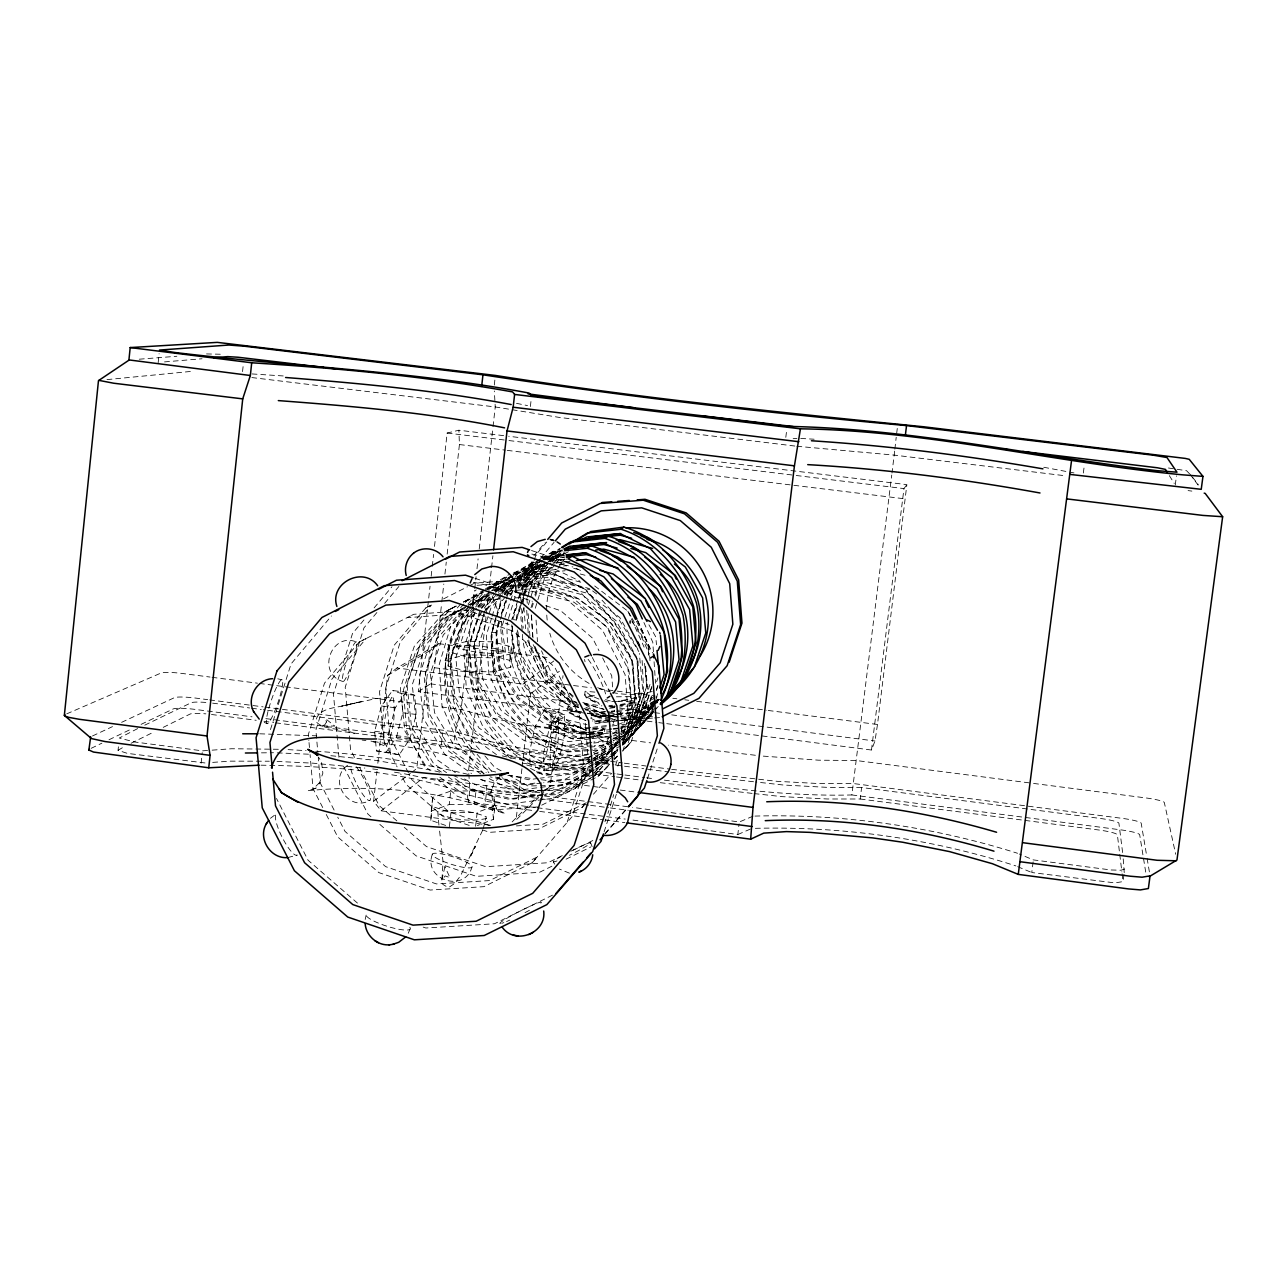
<?xml version="1.0" encoding="UTF-8"?>
<svg xmlns="http://www.w3.org/2000/svg" width="1287" height="1287" viewBox="0 0 1287 1287"><rect width="100%" height="100%" fill="white"/><g stroke="black" fill="none" stroke-linecap="round" stroke-linejoin="round"><path stroke-width="0.75" stroke-dasharray="5 3.75" d="M445.672 825.434L430.823 820.334L432.577 797.473L450.74 791.087L476.013 790.845L494.24 796.798L494.996 805.694L493.436 819.336L477.38 825.562M430.823 820.334L432.577 797.473M666.746 723.664L871.476 750.031L874.983 741.006L877.493 724.484L906.868 484.636L508.671 436.261M204.971 762.95L127.413 753.394L118.05 750.321L118.404 746.798M158.172 362.628L159.105 353.652M201.11 763.223L202.22 752.622M242.551 371.605L243.323 364.382M490.653 825.289L381.129 810.81L373.632 801.238L376.946 771.283M377.831 763.288L387.564 675.418L396.975 667.985L438.787 643.677L547.007 657.464M585.247 713.159L418.291 691.65L430.051 586.212M431.161 576.27L432.046 568.323M432.271 566.328L433.606 554.391M434.491 546.428L447.152 433.043L458.896 430.212L506.676 436.02M438.787 643.677L429.955 650.643L416.779 768.532L411.985 772.152M418.291 691.65L430.502 683.847L434.443 667.712L441.586 603.957M441.795 601.962L443.806 584.025M444.932 574.066L446.267 562.113M447.152 554.134L459.427 444.546L458.896 430.212M448.101 659.201L449.646 645.447L467.648 641.264L492.921 641.859L511.341 646.83L512.355 653.442L510.794 667.213L493.146 671.862L466.924 671.412L448.149 666.103L448.101 659.201L466.119 654.826L491.393 655.34L509.797 660.392L510.794 667.213M448.149 666.103L449.646 645.447M467.31 752.075L441.409 744.481L442.68 733.107L263.24 709.732M476.158 749.661L453.925 743.178L455.196 731.869L461.116 709.475L472.297 610.376M494.305 385.054L495.382 375.434M431.048 811.1L449.227 804.52L450.74 791.087M466.119 654.826L467.648 641.264M472.522 608.397L474.533 590.556M474.758 588.577L476.093 576.673M476.994 568.757L478.104 558.848M479.231 548.97L492.808 428.651M493.018 426.673L495.254 406.949L494.321 390.975M449.388 826.704L450.965 812.773L432.384 806.482M466.924 671.412L468.5 657.367L449.726 652.139M531.756 810.36L468.42 802.01L469.835 789.478L468.613 770.221L486.164 615.283M486.389 613.288L488.416 595.431M488.626 593.452L491.328 569.674M491.554 567.68L492.905 555.791M493.436 819.336L492.712 810.247L474.501 804.214L476.013 790.845M491.393 655.34L492.921 641.859M894.642 451.158L891.988 473.037M894.867 449.179L896.202 437.307M475.611 826.254L477.171 812.403L494.996 805.694M493.146 671.862L494.739 657.882L512.355 653.442M535.231 807.496L485.456 801.334L486.872 788.867L484.829 781.064L479.488 778.892M530.389 406.531L531.209 399.26M492.712 810.247L494.24 796.798M509.797 660.392L511.341 646.83M521.927 768.741L516.055 820.028L538.851 797.345M522.152 766.779L530.534 693.79L522.972 684.137L396.975 667.985M597.699 736.116L604.166 733.236L604.633 729.311L603.474 728.362C584.909 730.163 567.519 723.487 549.42 722.184L548.97 726.109L550.482 729.166L557.271 732.979M540.283 795.929L550.257 786.003L563.014 675.627M578.136 706.981L567.937 706.161L567.487 709.925L568.098 711.148L578.024 711.92M594.9 692.116L585.118 691.264L584.7 694.9L585.279 696.074L594.787 696.878M620.688 716.779L621.122 712.998L619.98 712.113M616.393 696.798L630.099 696.637L636.454 697.844L635.183 702.477L618.806 705.823M633.011 820.092L737.805 834.539L739.092 823.793M785.81 437.339L786.695 430.019M664.382 780.147C726.608 787.869 789.011 796.653 851.865 794.948L891.746 475.032M896.669 433.397L897.859 423.68M754.102 793.596L782.062 796.637L827.3 798.986L860.199 799.002L861.614 787.515L1100.144 818.435A18.71 2.413 7.6 0 1 1118.918 823.294L1122.682 853.104M871.476 750.031L903.973 488.593L906.868 484.636M1123.985 874.404L1123.036 881.579L1114.992 882.914L1031.756 872.522L1033.155 861.711M1083.348 473.021L1084.297 465.653M1124.227 872.602L1122.94 855.099M1175.256 485.054L1176.479 475.868M365.202 919.465L366.135 915.105M432.255 854.536C423.069 879.841 464.623 893.162 471.895 867.261A20.914 3.813 17.8 0 0 444.932 854.6A20.914 3.813 17.8 0 0 439.72 859.829A20.914 3.813 17.8 0 0 471.895 867.261M544.353 710.07L550.868 712.837L551.431 731.981L545.817 756.595L537.129 772.86L550.836 774.661L559.33 758.349L564.864 733.719L564.398 714.591L558.091 711.84L544.353 710.07L535.489 725.916L529.568 751.415L530.164 767.084M550.836 774.661L544.224 772.811L543.597 753.249L549.42 727.718L558.091 711.84M472.249 602.992L473.777 594.803C473.97 602.606 472.763 590.862 476.222 589.896M409.877 738.899L416.216 714.478L414.736 695.286L406.161 692.261L392.535 690.508L381.419 705.984L374.646 731.273L376.447 750.9L399.195 754.842L409.877 738.899L396.46 737.145L385.601 753.072M396.46 737.145L402.879 712.757L401.319 693.564L392.535 690.508M399.195 754.842L390.251 752.702L388.545 733.075L395.238 707.77L406.161 692.261M471.895 748.246C439.575 709.764 434.218 645.398 469.208 606.949M479.472 749.533C444.755 712.451 438.32 646.782 474.356 608.542M593.661 763.851L585.247 768.564L547.908 770.672L513.851 751.801L487.419 721.138L471.669 684.99L469.144 645.801L480.228 609.266M475.048 612.001L463.754 649.115L466.361 688.963L482.384 725.546L509.202 757.367L512.676 759.169M592.31 759.04L583.896 763.802L548.938 765.894L516.747 747.94L491.409 718.484L476.335 683.864L473.922 646.412L484.523 611.518M613.642 744.063L603.41 749.822L567.39 751.978C515.009 732.383 477.622 670.141 496.412 615.476M496.991 613.626L502.059 596.959M496.155 618.87L490.99 635.794L493.323 672.152L507.979 705.726L532.512 735.038L563.915 751.624L592.358 749.195M496.718 616.988L501.303 601.93L504.89 597.441M592.181 745.865L568.371 747.377C519.996 728.876 485.038 672.763 499.356 621.524M501.64 614.06L506.193 599.147M491.521 618.291L486.357 635.199L488.867 673.503L504.343 708.638L530.228 739.14L563.819 756.37L592.342 753.812M492.101 616.409L497.265 599.501L500.852 595.028M508.462 618.5L513.143 603.201M513.738 601.302L515.492 595.559M517.664 600.643L511.92 619.481L516.747 604.938M518.243 598.761L522.281 585.569L542.664 560.488M512.934 619.047L517.036 605.614M519.385 597.94L521.718 590.25L542.551 564.285M513.384 619.658L516.344 620.044L524.501 593.387M525.08 591.473L526.254 587.676L546.943 562.339M531.016 607.721L532.689 602.268M534.925 594.996L541.055 574.999L550.9 562.918M532.158 607.207L533.301 603.506M535.569 596.09L540.685 579.423L552.541 564.671M535.295 608.252L544.9 577.01L554.906 564.768M528.426 604.826L536.936 577.155L548.165 563.223M270.463 729.616L291.023 663.963L331.419 615.974M516.151 578.893L546.637 575.562L581.531 593.452L609.652 625.209L632.898 662.194L634.829 704.359L622.57 743.5L626.833 738.963L638.963 700.225L637.065 658.461L614.06 621.331L586.228 589.913L551.673 572.683L515.765 577.107L491.924 590.878M642.133 660.472L644.143 700.932L631.225 741.811L622.924 750.482L627.187 746.074L640.057 705.083L637.95 660.73L613.722 621.927L584.636 589.269L547.731 570.479L512.87 574.131M645.398 666.763L646.701 686.357L635.231 722.602L622.828 737.097M649.951 684.459L639.189 718.468L622.329 738.159M651.319 696.46L643.484 721.074L620.173 748.197M656.418 690.636L658.172 685.134M655.437 701.479L657.737 694.224M521.235 595.012L531.998 561.422M522.908 595.559L533.606 562.113M534.202 560.263L535.987 554.681L548.6 539.832M528.619 592.824L537.998 563.545M567.213 822.055L583.928 770.495L579.536 716.006L554.633 667.02L513.046 631.113L461.213 613.786L407.159 617.68L413.738 614.301L467.261 610.456L509.057 624.404M608.333 738.288L602.203 757.142L595.768 764.623M613.223 723.214L614.446 719.433M615.669 764.961L617.487 759.362M622.345 744.433L629.021 723.889L625.096 674.629L602.606 630.357L565.025 597.924L518.146 582.319M617.889 766.103L619.095 762.403M622.699 751.302L632.931 719.851L629.037 671.042L606.772 627.187L569.53 595.044L523.085 579.584L517.261 580.003M604.07 831.981L616.328 794.336M501.077 621.331L505.566 652.573C489.35 654.681 472.249 652.396 456.676 647.522L461.406 631L471.139 606.225M647.441 778.699L657.786 747.023M496.46 754.616L469.498 735.054L449.179 700.401L445.125 660.585L458.027 621.766L468.162 610.231M611.405 741.779L604.536 745.398L563.706 750.482L524.324 740.701L492.422 717.406L473.005 684.073L469.144 645.801L480.308 612.242M611.438 729.472L582.03 733.075L544.224 723.6L513.626 701.109L495.012 668.983L491.344 632.142L495.736 618.918M496.364 617.036L502.01 600.048M519.176 597.667L523.407 584.942L544.208 561.196M592.261 755.453L585.424 759.089L544.803 764.446L505.501 755.083L473.552 732.223L454.021 699.243L450.096 661.212L462.483 624.131L476.496 608.252M483.767 614.639L474.453 642.535L478.346 680.743L497.844 713.883L529.697 736.872L568.822 746.331L591.891 743.339M484.395 612.773L486.872 605.34L497.072 593.806M591.859 742.277L564.591 745.817L526.93 736.727L496.332 714.687L477.654 682.947L473.922 646.412L484.572 614.526M498.761 621.589L496.251 629.118L499.951 665.894L518.645 697.86L549.227 720.06L586.808 729.246M501.286 614.044L505.694 600.868M506.322 598.986L508.22 593.323L513.352 587.515M590.765 727.589L582.882 728.587L546.734 719.771L517.39 698.487L499.485 667.905L495.945 632.721L499.758 621.299M500.402 619.385L506.756 600.353M512.162 595.72L500.804 629.697L504.327 664.575L522.072 694.867L551.174 715.958L587.001 724.71M520.109 605.791L516.457 616.682L517.052 622.586M520.72 603.973L523.133 596.718M523.745 594.9L527.992 582.191L546.235 561.534M516.344 620.044L521.251 605.373M521.862 603.539L527.364 587.033L548.439 563.111M523.906 608.14L520.865 617.229L522.232 631.08M527.541 597.232L531.804 584.491L547.474 566.698M621.171 731.306L631.048 701.785L627.3 662.017L607.303 627.042L573.857 602.139L531.821 591.2L524.115 592.052M644.562 663.368L646.701 686.357L634.234 723.648L622.811 736.84M651.56 696.862L647.12 710.183L621.283 740.009L657.721 701.672M656.66 681.643L657.93 677.847M656.515 689.317L657.786 685.537M653.233 707.03L651.319 712.741L624.115 744.047L652.622 711.502M656.418 697.506L657.705 693.693M657.046 702.927L658.284 699.179L641.65 718.58L621.219 729.423M613.915 759.024L614.591 753.152M482.609 830.388L460.424 875.997L454.729 883.413L449.646 886.84L447.216 887.016L442.969 884.507L441.779 882.174L443.05 861.807L439.494 830.067M483.188 828.683L486.341 816.778C471.283 810.858 453.635 808.461 437.773 811.984L439.205 828.201M408.236 933.268L410.022 929.182M470.704 856.08L475.53 846.17L471.155 855.163M551.624 767.889C557.561 752.686 559.427 735.585 558.429 719.353L557.303 718.645C551.286 733.831 549.42 751.029 550.482 767.309L567.68 766.698L588.931 763.593M474.806 613.529L473.101 616.907L473.777 596.943L474.79 599.887L478.941 602.509L477.815 602.477L482.319 599.935L478.201 606.804M118.05 750.321L123.89 746.83M370.946 741.055L386.341 746.315C393.661 731.82 395.543 714.06 393.339 698.037L391.779 697.281L375.627 698.68L341.747 706.08L362.21 701.479L352.397 703.539M391.779 697.281C384.346 711.743 382.48 729.649 384.749 745.688L386.341 746.315M466.795 605.759L450.965 625.562L439.269 664.189L441.972 705.694L458.574 743.87L483.864 774.098M468.001 604.23L475.305 595.077L483.719 589.945M492.873 597.458C441.843 651.849 477.654 747.409 544.111 770.479L579.488 767.583L611.647 750.144L617.857 742.905M497.828 591.248L501.544 586.599L515.25 578.185M506.097 595.945L515.653 583.976M516.859 582.48L522.844 575.016L541.039 563.851M478.748 607.384L491.103 591.94M492.342 590.395L498.519 582.689L507.062 577.477M502.043 593.548L513.98 578.683M515.17 577.203L519.932 571.251L539.736 559.185M517.841 587.918L537.322 563.69M553.732 563.191L560.842 554.327M470.479 605.373L480.566 592.873L485.537 589.8M549.42 561.679L558.156 550.852M475.563 607.046L484.009 596.621L487.355 594.562M481.451 607.754L491.184 595.72L487.516 596.122M496.058 589.703L503.346 580.678L511.759 575.498M485.746 610.006L499.292 593.355M500.514 591.843L506.66 584.282L515.17 579.053M504.536 593.902L511.985 584.732M516.94 578.603L524.388 569.433L540.637 559.411M509.958 594.514L516.248 586.792M517.503 585.247L527.573 572.892L540.717 564.816M552.123 561.405L561.969 549.324M556.161 563.239L564.929 552.541M363.948 619.948L352.493 633.526L333.478 693.934L338.931 757.303M374.147 607.866L391.972 586.727M376.882 612.532L363.948 627.863L345.222 687.29L350.563 749.629L355.904 760.102M384.652 603.33L398.873 586.47M318.114 755.742L315.878 730.002L331.901 679.102L366.216 638.449L359.17 642.068L324.501 683.124L308.333 734.555L308.848 740.54M408.413 772.876L389.816 736.405L385.698 687.998L400.305 641.875L431.483 605.019L425.707 607.979L394.24 645.173L379.52 691.714L383.671 740.572L397.088 766.859M488.336 594.304L442.599 619.224L415.878 650.772L403.346 690.266L406.853 731.756L425.82 768.966M533.783 555.823L545.189 542.406M540.411 558.413L554.086 542.326M617.647 750.836L615.057 753.876L617.599 751.093M622.844 744.755L639.719 724.983L651.721 687.001L651.367 683.188M622.088 741.006L632.319 735.424L653.571 710.521M620.495 733.606L648.262 718.371L653.362 712.403M651.769 705.308L629.053 731.836L613.545 740.266M652.927 704.407L632.914 727.766L620.945 734.555M652.863 705.887L645.125 714.928L615.186 731.257M654.15 704.391L658.027 699.871M652.541 706.676L648.696 711.148L620.607 727.139M653.812 705.179L657.657 700.707M541.698 805.163L575.192 788.513L590.62 770.591M632.319 735.424L653.313 711.244M439.881 777.268L462.773 793.645L507.062 804.278L552.879 798.326L593.387 776.898L610.102 758.091M611.389 756.595L617.905 749.05M623.101 743.017L627.01 738.497L640.363 698.358L636.566 657.078L616.039 620.656L581.563 594.546L538.111 582.882L518.146 584.99M612.194 756.804L617.245 750.948M622.297 745.076L638.722 726.029L651.721 687.001L646.701 686.357M613.127 740.862L640.669 726.367L653.699 711.727M654.986 710.231L658.831 705.791M326.271 814.478L337.757 836.968L378.845 872.602L430.115 890.057L483.896 886.663L532.062 862.837L572.168 816.585L588.722 765.54L585.006 719.61M482.207 829.809L489.639 832.319L538.352 829.166L581.981 807.512L585.794 803.088M593.452 794.208L611.566 773.423M604.938 833.638L627.3 807.786M605.212 833.831L627.236 808.381M595.382 766.746L609.266 750.723M614.301 744.9L618.098 740.54M594.948 767.728L609.314 751.125M614.543 745.093L617.165 742.084M618.468 740.572L622.377 736.035L635.199 697.699L631.515 658.284L611.759 623.632L578.7 598.938L537.146 588.079L501.27 592.068M609.636 751.608L603.217 759.024L594.707 763.545M614.768 745.672L617.342 742.712M622.474 736.791L630.18 727.895L642.76 690.234L639.333 653.474M610.118 751.495L607.577 754.439L595.237 761.003M611.389 750.031L617.728 742.712M650.852 706.273L625.289 735.794L612.869 742.39M657.512 699.871L637.934 722.49L620.736 731.627M655.855 703.362L658.381 700.466M593.387 776.898L609.893 757.898M614.977 752.042L617.519 749.131M595.929 768.645L606.177 763.223L610.054 758.767M611.341 757.287L617.792 749.854M622.956 743.918L634.555 730.566L647.844 690.878L645.495 665.604M640.669 726.367L653.732 711.325M545.511 559.716L548.101 556.74L559.909 550.546M473.23 604.456L483.365 592.905M481.547 608.51L494.272 594.015M495.543 592.551L508.285 578.056L513.545 575.353M504.552 594.819L514.832 583.091M516.103 581.627L528.957 566.988L537.467 562.435M487.097 609.33L501.206 593.339M502.493 591.875L511.47 581.692M502.429 594.851L490.99 607.834L479.182 643.13L482.882 679.359L501.399 710.794L531.724 732.625L569.031 741.634L590.25 738.883M503.7 593.42L511.325 584.765M509.974 595.511L512.58 592.567M517.76 586.679L532.014 570.495L542.728 565.041M518.597 588.432L536.599 568.001L547.216 562.596M552.702 560.778L555.324 557.802M453.989 613.03L425.434 645.302L412.258 684.732L416.521 725.08L437.467 759.99L455.373 772.618M468.259 606.788L443.195 635.151L430.389 673.455L434.507 712.692L454.794 746.669L487.902 770.157L495.656 771.991M485.054 594.321L463.803 618.339L450.852 657.046L454.971 696.782L475.337 731.209L508.606 755.051L549.404 764.8L591.473 759.25M477.767 606.804L487.95 595.27M474.694 613.416L468.066 620.929L455.791 657.673L459.684 695.35L479.037 727.992L510.698 750.627L549.629 759.909L589.816 754.649M480.003 607.416L493.259 592.406M498.359 592.374L509.829 579.407M518.5 581.692L533.944 564.221M547.538 560.07L552.75 554.166M456.048 606.032L450.884 608.638L420.865 642.519L406.982 684.057L411.486 726.624L433.51 763.448L446.557 772.683M463.915 604.037L438.754 632.448L425.257 672.811L429.601 714.188L450.933 750.015L484.137 773.632M465.25 602.541L467.889 599.549L481.821 592.487M532.062 862.837L537.355 856.965L489.671 880.565L436.438 883.928L385.666 866.65L344.996 831.386L337.741 817.181M581.981 807.512L584.137 805.115M648.262 718.371L651.512 714.816L620.205 732.496L585.408 734.668C541.344 717.985 509.475 672.763 512.29 625.209M544.562 790.138L560.521 789.558L594.642 772.425L599.179 767.615L595.784 769.385M627.187 746.074L631.225 741.811L622.94 750.401M575.192 788.513L590.315 772.586L551.769 793.162L545.801 793.966M595.817 766.811L609.571 752.332M612.692 749.034L620.575 740.749M606.177 763.223L609.748 759.507M598.005 776.479L609.089 764.928L598.005 776.479L562.435 794.417L544.417 795.173M614.623 759.137L617.39 756.257M614.687 759.105L617.47 756.209M594.642 772.425L610.247 756.145M611.631 754.713L617.261 749.002M626.833 738.963L622.683 743.259L636.261 702.461L632.319 660.488L611.277 623.584L576.126 597.345L532.046 585.842L518.532 587.355M609.105 764.703L602.203 771.862L595.061 775.546M614.639 758.976L617.406 756.112M512.146 821.878L538.593 795.672M499.839 776.865L494.465 782.142L490.701 792.824L491.393 790.54L492.664 801.769L498.729 811.277L495.897 808.284L505.196 813.851C443.162 790.459 373.568 784.266 307.77 790.717L317.76 787.419L312.644 789.462L320.576 781.595L319.128 783.912L322.86 773.165L321.525 761.888L318.452 757.094M270.415 818.323L276.271 813.899A23.118 5.341 63.5 0 0 282.352 837.644A23.118 5.341 63.5 0 0 297.265 855.051L287.773 857.576M347.587 765.315C327.332 779.552 348.423 812.692 369.916 800.369M1124.693 869.015L1121.057 870.237L1111.099 869.98L1033.381 859.909L1019.304 854.021M381.129 810.81L423.793 777.477L541.377 792.905L550.257 786.003M530.534 693.79L559.362 671.283M373.632 801.238L410.376 773.374M522.972 684.137L553.78 661.019M547.731 570.479L551.753 567.535L579.954 581.161M487.194 588.786L507.078 576.496M513.449 574.452L535.312 560.955M542.245 558.397L555.244 550.386L559.185 549.871M543.87 559.008L560.44 548.793M494.047 590.46L514.092 578.136M490.234 591.923C436.1 623.535 431.242 704.246 470.045 749.854M516.956 577.123L532.384 567.664L537.29 565.46L543.05 564.736M516.875 578.008L537.29 565.46M547.651 559.781L557.142 554.729L565.009 553.732M548.938 559.765L557.142 554.729M549.324 560.135L562.869 551.833M548.616 561.309L563.754 552.01M485.408 588.915L508.992 574.533M513.899 573.31L533.864 561.599M541.393 558.188L555.244 550.386M543.13 558.622L559.958 548.375M387.564 675.418L429.955 650.643M546.637 575.562L551.673 572.683M654.89 700.578L634.588 712.145L603.056 714.349L584.25 704.182M619.224 735.537L602.107 745.237L594.176 745.752M652.606 706.901L635.778 716.409L621.927 717.309M593.983 758.091L612.483 747.634M615.363 743.098L620.479 740.218M622.184 739.253L635.842 731.579M595.334 762.901L617.197 750.643M467.889 599.549L461.599 603.024L432.48 636.164L419.015 676.64L423.31 718.146L444.594 754.214L471.525 773.6M485.907 590.025L512.628 576.222M450.884 608.638L444.24 612.306L414.221 646.444L400.354 688.127L404.81 730.823L426.801 767.889L430.067 770.237M652.976 708.107L632.85 719.176L599.131 722.409L590.411 718.033M654.906 702.042L631.097 715.073L621.138 715.99M656.611 701.109L660.022 699.243M613.577 745.672L599.935 753.12L594.24 753.635M615.283 744.739L620.382 741.939M495.366 590.476L514.703 579.938M546.364 562.676L516.473 578.973L544.417 564.72M548.133 561.727L563.947 553.104M611.824 741.199L598.037 748.696L594.256 749.034M593.227 765.781L581.467 772.184L544.015 775.434L530.083 768.194M594.9 764.864L613.368 754.793M593.355 767.663L572.281 778.941L543.629 782.769M595.109 766.73L610.923 758.268M593.194 774.452L558.59 792.985L544.819 794.851M594.932 773.519L598.391 771.669M612.564 739.269L619.337 735.665M621.042 734.764L644.739 722.12M593.227 758.316L612.628 747.956M614.398 747.007L621.46 743.242M623.214 742.293L628.506 739.478M593.001 764.462L565.781 778.973L544.562 781.804M593.21 768.645C556.145 795.012 503.169 802.67 463.497 778.362M654.665 701.27L640.813 708.638L603.49 713.384L586.325 709.282M656.354 707.866L625.579 724.259L621.701 724.758M612.709 733.928L619.514 730.324M619.015 732.528L603.539 740.749L593.806 742.02M593.371 752.75L611.1 743.323M593.967 754.552L612.741 744.562M614.446 743.645L617.857 741.827M593.468 761.936L570.559 774.147L540.025 778.201M655.099 696.17L639.333 704.52L619.53 707.013M655.292 697.763L635.842 708.059L611.212 711.18M656.788 702.638L624.05 719.98L592.857 723.97M653.346 706.257L620.286 723.793L612.419 724.806M594.224 769.546L566.859 783.992L522.409 789.703L479.456 779.311M591.602 761.212L586.454 763.915L543.902 769.288L525.225 764.719M593.307 760.311L620.704 745.849M654.359 703.12L636.759 712.371L599.034 716.939L587.548 714.028M621.251 728.265L652.509 711.824M594.095 770.269L565.234 785.311L527.863 785.955L509.507 775.594M593.275 776.479L566.473 790.331L544.626 790.652M470.543 585.183L474.581 583.124L509.507 580.582M548.101 556.74L561.727 549.758M528.957 566.988L541.216 560.714M543.114 559.732L562.242 549.935L544.53 558.864M515.299 574.452L541.634 560.955M550.418 556.467L543.387 560.054L550.418 556.467L564.06 555.067M513.883 575.659L487.644 589.124L530.051 567.406L545.559 565.781M515.637 574.774L530.051 567.406L514.366 575.337M463.384 602.107L482.995 592.052M489.575 588.674L507.947 579.263L513.77 578.651M456.322 606.113L444.24 612.306L454.89 606.853M464.961 601.673L482.239 592.808M465.54 601.383L483.301 592.293M551.061 560.118L564.784 553.12M548.986 561.679L568.452 551.753M549.871 561.405L564.14 554.118M516.763 579.005L545.012 564.591M496.332 590.009L515.443 580.26M517.181 579.359L531.097 572.265L556.29 569.514M496.235 590.234L526.061 575.016L565.218 570.736M468.565 605.196L488.24 594.964M494.819 591.795L509.041 584.33M463.336 608.461L447.812 616.393L418.999 648.986L405.695 688.818L410.006 729.584L431.145 764.864L442.133 772.618M470.061 604.81L491.505 593.87M425.707 607.979L430.936 605.324M443.548 598.889L467.471 586.759M359.17 642.068L413.738 614.301M442.599 619.224L463.706 608.526L437.113 638.625L424.195 677.316L428.346 716.939L448.825 751.27L480.662 773.873M470.736 604.954L479.52 600.498L501.27 598.922M515.395 574.195L541.666 560.891M488.803 588.963L507.947 579.263L501.817 582.384L546.766 577.38L589.526 588.609M464.655 601.673L481.853 592.953M131.033 743.291L154.263 731.788M163.208 727.364L190.009 714.092A18.211 2.365 5.9 0 1 205.856 713.851M586.309 802.718L543.082 824.179L516.039 825.932M562.274 855.63L547.892 862.74L485.714 866.698L426.496 846.589L404.279 827.332M573.069 850.289L592.84 840.508M551.898 866.199L539.51 872.329L476.319 876.334L416.119 855.871L378.475 823.23M566.055 859.185L590.846 846.943M552.493 895.157L494.481 923.76L425.852 928.007L422.12 926.737M137.645 728.603L119.305 738.014L134.347 741.939L202.413 750.852L210.183 750.289M144.787 725.144L191.216 702.734A18.163 2.301 5.9 0 1 207.014 702.541M91.184 748.31L101.882 743.178M109.009 739.752L132.191 728.635M141.103 724.356L173.198 708.96A18.115 2.333 5.9 0 1 194.643 709.346L252.011 716.811M92.487 735.971L112.5 726.608M121.605 722.345L174.388 697.667A18.082 2.284 5.9 0 1 195.785 698.101L207.657 699.645M737.805 834.539L751.544 828.571M66.731 713.851L161.213 672.956A17.938 2.156 5.9 0 1 182.464 673.487L210.071 677.059M753.008 816.199L739.317 821.991L632.544 807.351M604.633 729.311L593.693 731.997M636.454 697.844L618.677 701.142M486.679 818.452C470.817 822.071 453.04 819.658 437.982 813.657L437.773 811.984M351.415 703.764C340.621 708.059 317.374 706.306 315.894 721.508C325.482 732.206 345.109 726.415 357.159 735.311M456.418 646.315C472.602 644.288 489.623 646.541 505.18 651.351L505.566 652.573M592.631 736.92L599.935 735.553M611.309 720.093L616.65 718.966M617.873 714.188L591.006 717.309M632.158 703.571L619.787 705.485M356.451 641.94A20.946 2.864 -71.3 0 0 344.16 669.787A20.946 2.864 -71.3 0 0 348.198 673.342A20.946 2.864 -71.3 0 0 356.451 641.94C330.791 631.724 316.554 673.745 342.776 681.45M543.822 794.24L508.027 799.082L465.653 789.221L448.391 777.042M534.925 783.107L523.342 784.652L490.074 776.833M541.73 783.027L528.362 784.829L495.415 777.042M542.857 795.109L513.336 799.098L469.385 788.834L453.088 777.3M538.127 778.458L528.587 779.729L509.202 775.176M593.806 743.082L609.185 741.087M543.034 559.942L564.269 557.191M592.615 728.49L610.07 726.254M612.001 725.997L619.771 724.999M592.181 738.641L607.593 736.647M513.69 572.409L551.753 567.535M592.728 727.332L610.44 725.064M609.62 708.268L617.551 707.255M599.855 712.612L609.314 711.421M590.926 737.145L572.747 738.77L563.883 735.794M591.055 737.354L572.972 738.995L555.501 732.126M556.515 563.062L569.98 561.373M610.215 719.304L592.47 720.993M609.636 720.27L592.39 721.894M608.107 720.688L592.422 722.152M590.202 732.432L573.246 733.88L555.485 727.058L550.337 724.018L549.42 722.184M620.189 704.568L636.019 701.495L629.665 700.257L617.712 700.401M613.4 729.23L619.288 728.506M552.622 556.74L564.494 555.389M491.489 590.395L516.602 587.58M532.384 567.664L545.945 566.151M559.523 564.639L567.277 563.786M524.372 570.286L549.79 567.487M563.481 565.974L567.39 565.54L572.972 567.02M518.709 583.268L551.576 579.649L589.977 589.736M503.571 587.322L546.541 582.577L587.322 593.259L619.755 617.519L639.156 651.544M504.842 594.192L512.548 593.339M551.286 552.155L562.66 550.916M545.157 559.137L564.784 556.981M551.415 561.148L565.073 559.668M552.686 563.046L566.473 561.55M531 562.886L536.888 562.258M548.68 561.003L568.323 558.896M515.701 578.442L552.525 574.581L583.188 582.866M492.181 587.741L516.135 585.199M559.137 564.382L566.891 563.577M106.982 379.617L190.733 371.444M611.196 736.051L582.142 738.754C534.202 722.715 503.812 672.039 507.287 622.329M613.143 735.874L617.02 735.504M619.144 716.167L599.227 718.001L587.129 711.759M611.309 731.595L582.239 734.185C537.805 718.468 508.928 671.412 511.872 624.838M164.511 361.904L202.027 358.751M139.269 359.202L176.85 356.258M206.531 353.925L220.833 354.247M597.425 762.837L608.542 763.127M477.043 585.312L512.274 582.738M515.106 597.924L521.042 597.49L532.4 601.286M212.13 750.16L231.563 748.744L278.378 749.275M212.693 762.387L230.051 761.148L269.321 761.212M617.519 714.076L653.941 711.582M621.235 718.5L656.257 716.119M621.348 720.205L652.622 718.082M654.568 717.937L660.424 717.551M592.117 729.874L611.293 728.587M613.207 728.458L618.95 728.072M610.054 718.098L602.139 718.613L585.07 709.427M538.175 806.917L496.83 809.636L457.4 796.299L434.845 776.769M793.146 438.69L796.926 438.449M755.372 828.329C843.178 826.19 932.287 838.77 1015.893 865.926M754.938 816.087C843.419 813.69 933.123 826.624 1017.55 853.281M616.746 701.383L607.48 701.914L604.086 700.788M608.912 705.469L612.612 705.26M608.815 706.354L612.419 706.145M610.472 706.515L615.395 706.241M542.406 795.253L522.393 796.09L486.389 777.123M542.567 790.218L522.635 790.942L497.313 777.251M617.39 701.399L629.005 701.286L635.183 702.477M605.871 711.727L596.814 711.872L581.965 707.947M604.987 716.537L596.187 716.666L589.092 714.735M542.647 790.685L526.753 790.91L501.56 776.785M450.965 812.773L477.171 812.403M449.227 804.52L474.501 804.214M261.454 752.847L273.504 752.734M261.02 765.186C330.212 766.392 401.641 770.141 467.068 794.111L468.42 802.01M611.116 711.695L614.607 711.663L614.108 705.614M614.172 715.427L596.38 715.62L587.258 713.143M608.397 716.521L613.481 716.489M259.781 733.799L316.747 735.842M861.614 787.515L828.731 787.435L783.477 785.022L755.501 781.965M468.5 657.367L494.739 657.882M277.268 752.863L309.62 754.246M277.075 761.437L312.821 763.159L364.848 768.082M252.043 373.938L285.183 376.077M288.095 749.629L306.129 750.627M800.739 438.433L814.124 439.221M378.475 739.044L428.056 743.966L469.353 750.498M330.839 755.694L375.901 760.392L433.075 770.511M316.023 751.222C367.471 754.809 418.742 762.145 468.806 774.565M755.389 755.26L668.42 745.157M763.304 756.129L818.532 760.183L856.37 760.537L1031.611 783.172M753.506 781.74L670.559 772.2M752.091 793.371L660.279 782.689M794.867 446.042L558.944 417.358L495.254 406.949L251.85 377.558M796.846 446.267L894.208 455.115L1065.169 475.756M372.747 768.966L378.684 769.642M362.162 740.089L365.91 740.524M447.152 433.043L506.998 440.315M508.992 440.556L794.256 475.257M796.251 475.498L903.973 488.593M459.427 444.546L505.228 450.128M507.223 450.37L905.533 498.922M486.872 788.867L542.631 795.768M544.626 796.01L630.598 807.094M537.21 807.753L625.257 819.079M1168.451 468.001L1186.582 470.72L1191.215 475.579M491.344 632.142L495.945 632.721M469.144 645.801L473.922 646.412M445.125 660.585L450.096 661.212M434.443 667.712L571.525 685.279M573.519 685.537L591.393 687.821M599.34 688.835L615.234 690.878M617.229 691.135L654.97 695.961M672.844 698.262L676.817 698.777M684.764 699.79L688.738 700.289M696.685 701.318L766.232 710.231M768.21 710.472L877.493 724.484M430.502 683.847L576.013 702.557M583.976 703.587L601.914 705.887M609.893 706.917L617.857 707.947M619.851 708.204L659.716 713.32M671.685 714.864L874.983 741.006M587.242 713.416L619.047 717.519M621.026 717.776L656.804 722.377M658.799 722.634L664.752 723.407M401.319 693.564L414.736 695.286M550.868 712.837L564.398 714.591M212.049 677.316L257.416 683.172M259.395 683.429L461.116 709.475L491.151 717.84L523.712 724.774L611.228 737.757M1033.574 783.429L1145.559 797.892A18.533 2.252 7.6 0 1 1164.333 802.589L1175.691 854.278M381.419 705.984L395.238 707.77M535.489 725.916L549.42 727.718M613.191 738.014L621.074 739.028M623.053 739.285L650.643 742.856M402.879 712.757L416.216 714.478M551.431 731.981L564.864 733.719M851.865 794.948L1120.832 829.858A18.694 2.445 7.7 0 1 1139.687 834.764L1146.202 875.096M860.199 799.002L1098.583 829.97A18.758 2.461 7.6 0 1 1117.389 834.893L1119.513 852.412M209.636 699.903L263.095 706.853M265.074 707.094L455.196 731.869L484.861 740.395L518.468 747.683L622.361 762.934M212.628 703.152L249.614 707.963M251.56 708.22L261.293 709.475M624.324 763.191L645.994 766.006M649.951 766.521L669.707 769.095M671.685 769.353L777.107 781.322L815.765 783.397L853.281 783.526L1122.393 818.387A18.661 2.381 7.7 0 1 1141.199 823.213L1146.781 856.37M374.646 731.273L388.545 733.075M529.568 751.415L543.597 753.249M265.846 718.613L453.925 743.178M595.978 762.499L613.883 764.832M615.862 765.089L643.709 768.709M647.554 769.208L668.645 771.959M545.817 756.595L559.33 758.349M211.486 714.478L256.21 720.302M263.996 721.315L273.713 722.57M275.659 722.827L441.409 744.481M597.361 771.412L615.089 773.728M617.052 773.986L622.972 774.758M624.935 775.015L644.642 777.573M646.605 777.831L652.541 778.603M594.626 774.114L614.51 776.704M616.489 776.978L622.458 777.75M624.452 778.008L642.342 780.34M376.447 750.9L390.251 752.702M536.277 771.766L544.224 772.811M468.613 770.221L486.245 772.522M507.802 775.337L533.268 778.667M541.103 779.697L610.263 788.738M620.221 790.041L636.132 792.132M588.674 805.099L469.835 789.478M590.653 805.356L608.478 807.705M610.472 807.963L628.346 810.311M539.671 811.405L603.056 819.755M605.035 820.012L624.887 822.618M592.036 761.936L507.85 749.163L468.613 740.62L442.68 733.107M593.452 770.816L517.149 759.185L500.305 755.485M522.184 763.094L590.685 773.551M373.439 741.392C404.745 747.12 437.339 749.613 466.731 762.58M394.514 772.2L402.429 773.471M404.408 773.793L467.406 786.791L483.429 793.339L485.456 801.334M594.481 695.752L584.7 694.9L586.196 697.667L599.694 704.23M1043.757 467.261L1073.985 472.94M516.505 403.33L527.525 405.598M569.449 873.165L559.427 869.079M277.783 678.812L282.175 679.826M434.877 770.945L440.251 772.264M576.882 702.396C547.844 693.098 522.538 664.526 522.442 633.059M584.539 704.279L603.683 709.008M578.748 707.271C543.951 700.321 516.071 665.733 517.342 630.019M581.515 711.695L567.487 709.925L568.999 712.837L586.052 720.704M579.906 712.097C540.25 704.986 510.151 665.524 512.499 625.402M580.18 573.97L587.596 575.933M573.729 568.339L581.451 570.382M605.437 699.629L610.585 701.013M602.557 762.419L605.775 763.336M531.499 550.514L567.084 562.339M475.032 578.33L512.902 590.958M545.64 605.694L560.794 610.746L592.647 638.239L599.002 650.755M585.392 720.302L573.857 715.652M582.818 702.445L604.729 709.797M585.939 707.448L606.322 714.285M608.172 714.912L613.722 716.762M585.81 709.861L606.274 716.73M608.14 717.358L615.588 719.851M489.285 825.45L448.793 811.727L411.953 779.825L409.298 774.613M469.208 825.401L443.211 816.585L406.032 784.394L400.659 773.873M557.303 718.645L586.566 730.485M452.815 775.337L468.468 781.756M1017.647 866.666L1031.756 872.522M598.986 699.098L590.926 695.64L585.118 691.264M598.568 702.766L585.633 696.54M590.926 700.353L598.761 703.716M580.534 713.658L568.854 707.882L567.937 706.161M581.756 718.178L568.42 711.663M264.237 722.361L266.972 723.6M579.938 712.757C552.541 699.565 535.006 668.725 528.684 639.993M576.109 568.275L583.188 571.878M578.506 707.287L569.868 702.815L546.911 675.755L533.204 644.658M578.233 705.759L571.412 702.075L547.522 674.919L534.089 644.514M586.357 730.26C546.042 714.558 515.283 673.648 516.972 629.681M501.158 770.881L494.481 767.116L484.475 755.389M591.521 733.349L608.912 745.125M567.342 704.456L537.95 682.995L519.996 652.139L517.841 630.469M592.631 590.926L597.281 594.417M594.691 585.971L628.136 611.389L630.984 616.457M603.281 734.298L602.155 733.365C584.105 735.07 567.181 728.571 549.597 727.364L548.97 726.109C567.068 727.364 584.459 734.04 603.024 732.271L604.166 733.236C586.196 739.365 565.749 739.687 549.887 727.943L550.482 729.166M573.326 696.187L548.519 674.742L533.655 645.511M578.523 704.97L545.929 676.817L526.399 638.416M576.512 706.74L543.774 678.474L524.163 639.912M396.863 820.913L379.086 805.501L359.475 767.084M370.946 816.714L367.937 814.092L342.551 764.398M357.464 903.088L308.076 860.231L276.496 798.471M602.026 600.176L617.937 617.889L638.802 651.576M572.731 697.168L551.109 672.538L541.489 650.788M477.123 754.343L491.473 771.122M471.299 751.383L488.867 772.699M1192.389 477.075L1198.261 484.555M1189.944 474.131L1198.985 486.277M553.249 861.888L554.729 864.188M1169.352 475.643L1174.275 483.478M648.921 624.822L655.759 636.872L656.483 644.69M631.933 618.146L648.053 646.846L648.745 654.488M334.105 810.086L320.495 783.445L318.275 757.721M322.731 807.56L313.014 788.529L310.054 754.536M636.438 621.171L652.606 653.008M602.638 657.898L611.711 675.772L612.676 687.708M592.326 657.512L609.604 691.521M492.165 596.042L498.407 612.162M637.741 620.977L649.018 645.994L649.533 653.796M627.911 611.245L644.111 647.168M643.918 622.522L652.782 642.277L653.571 653.973M637.58 620.286L648.005 643.725L648.761 655.373M590.62 842.792L592.117 846.605M1147.103 858.316L1149.725 873.921M1119.754 854.359L1121.862 871.862M1122.103 873.809L1123.036 881.579M309.025 742.551L309.894 752.541M526.866 598.326L527.332 604.07M528.12 613.674L530.147 638.625M523.053 597.506L523.696 605.292M523.857 607.239L525.611 628.683M520.64 596.862L520.962 600.788M521.605 608.606L523.214 628.169M654.086 661.759L655.533 683.204M649.662 655.759L650.176 663.561M526.721 610.36L528.539 638.014M536.068 620.061L537.467 641.714M531.531 615.492L533.172 640.781M531.29 614.88L532.689 636.711M652.187 691.505A83.591 82.883 52.6 0 1 612.419 692.438M610.537 691.988A83.591 82.883 52.6 0 1 597.667 687.676M589.14 683.445A83.591 82.883 52.6 0 1 549.806 633.22M547.184 620.077A83.591 82.883 52.6 0 1 546.653 612.322M546.637 610.376A83.591 82.883 52.6 0 1 557.062 570.061M557.995 568.42A83.591 82.883 52.6 0 1 564.478 558.944M531.853 554.086A21.123 2.188 17.9 0 1 551.48 559.636A21.123 2.188 17.9 0 1 566.296 565.99M631.869 621.75A21.139 2.767 63.4 0 1 641.039 636.164A21.139 2.767 63.4 0 1 648.938 654.439M570.784 851.238A20.994 1.512 -27 0 1 590.653 842.953A20.994 1.512 -27 0 1 569.433 855.292M557.014 860.906A20.994 1.512 -27 0 1 560.649 856.708M356.306 766.859A20.882 4.36 63.4 0 1 370.141 795.028A20.882 4.36 63.4 0 1 362.017 793.242A20.882 4.36 63.4 0 1 350.305 765.54M473.359 582.384A23.407 2.687 17.8 0 1 497.844 588.835A23.407 2.687 17.8 0 1 514.703 596.75M585.07 661.759A23.423 3.394 63.4 0 1 584.555 659.443M588.079 659.346A23.423 3.394 63.4 0 1 605.614 693.95M613.642 794.546A23.359 1.48 -71.3 0 1 612.885 797.49M611.872 800.997A23.359 1.48 -71.3 0 1 609.813 807.705M608.88 810.553A23.359 1.48 -71.3 0 1 607.914 813.432M605.936 819.063A23.359 1.48 -71.3 0 1 604.954 821.733M500.418 923.599A23.246 1.85 -27.1 0 1 523.632 909.282A23.246 1.85 -27.1 0 1 538.368 904.938M529.44 910.279A23.246 1.85 -27.1 0 1 522.908 913.77M509.829 920.108A23.246 1.85 -27.1 0 1 506.563 921.524M503.844 922.602A23.246 1.85 -27.1 0 1 501.769 923.294M409.765 927.203A23.15 4.665 17.7 0 1 386.567 926.109A23.15 4.665 17.7 0 1 367.664 913.706M268.822 708.349A23.198 3.507 -71.2 0 1 282.448 680.131A23.198 3.507 -71.2 0 1 272.699 715.797A23.198 3.507 -71.2 0 1 268.436 709.7M1188.078 490.604A18.678 0.853 7 0 1 1191.875 491.103M444.916 866.65L441.827 880.115L445.173 875.9L449.935 877.637L444.916 866.65M599.404 756.338L599.147 757.416L602.686 753.635L583.96 758.461L603.555 762.644L600.965 760.987L599.404 756.338M326.496 721.975L324.694 724.983L321.042 725.884L334.797 726.061L325.386 718.613L326.496 721.975"/><path stroke-width="1.5" d="M515.669 592.293C517.68 578.217 504.488 565.073 490.556 566.57M543.693 911.019C546.669 933.139 515.202 945.543 502.3 927.3M630.083 810.858L627.541 822.699M626.866 822.892L750.675 839.172L753.024 807.416L794.433 465.83L800.434 428.828C929.166 430.534 1055.292 462.805 1183.075 474.871L1202.959 476.383L1201.238 489.317L1069.754 474.388L1018.258 874.388L1128.474 888.915L1140.379 889.912L1148.374 888.529L1150.063 875.868L1142.084 877.203L1130.195 876.206L1019.883 861.695M1202.959 476.383L1189.236 459.314L1185.295 458.413L923.342 426.737C780.405 412.5 637.322 397.876 495.382 375.434L217.31 342.374L130.196 347.57L128.893 360.215L98.472 380.646L64.35 715.411L91.538 738.609L105.132 741.569L210.071 755.34L208.751 767.792L93.484 752.058L88.867 749.999L90.669 736.824M210.071 755.34L207.014 735.987L242.728 398.873L250.354 375.498L251.705 362.789C339.044 368.275 426.464 376.431 512.612 391.924L514.607 394.433L800.434 428.828M481.66 386.406L482.963 374.807L244.755 346.267L228.893 345.029L159.475 350.064L174.871 352.493C292.776 366.682 412.033 370.946 528.957 393.034L531.628 395.624L793.194 426.544M493.565 549.855L507.03 430.952L513.159 407.223L514.607 394.433M905.34 435.36L906.547 425.595L1153.506 455.228L1166.971 457.528L1176.961 472.184L1157.093 470.672C1033.911 456.081 911.518 428.635 787.145 426.367L700.595 415.749M1069.754 474.388L1071.428 461.422M1204.182 493.13A18.678 0.853 7 0 1 1205.292 493.532L1222.65 516.731L1176.961 860.022L1149.211 876.672M670.768 764.639C672.329 756.177 668.001 747.152 660.553 742.872M592.744 854.777C591.843 862.596 586.309 869.61 578.828 872.136M670.865 764.221C669.433 775.273 658.268 783.606 647.264 781.981M660.714 692.985C684.04 635.601 644.288 566.843 587.29 548.246L564.543 550.707M660.714 700.353C690.073 641.216 652.959 564.108 590.636 545.736L565.073 549.099M603.458 833.863L601.013 841.392L594.578 848.825M616.94 792.454L622.458 775.514L616.891 705.855L610.521 693.323M646.83 780.565L644.401 788.014L628.619 806.273M658.992 743.291L663.867 728.394L658.88 665.395L653.506 654.777M729.15 662.226L741.972 623.117L738.641 579.938L719.015 541.2L686.116 512.87L644.996 499.292L637.178 499.887M659.62 687.982L664.076 674.661L660.456 635.44M660.778 691.698L667.647 671.09L664.156 632.496L645.093 598.407L613.079 573.954L599.613 570.286M662.741 693.838C680.598 659.909 677.252 615.025 648.616 588.304M677.203 678.716C694.964 645.173 691.087 598.761 660.279 574.436M690.636 664.671C707.737 632.335 704.053 587.596 674.404 564.076M271.46 767.856C283.639 724.34 343.661 740.556 376.576 738.915M266.843 822.988C257.046 837.708 270.27 859.233 287.773 857.576M470.173 582.947L471.975 578.764M527.525 552.493L528.603 549.983M658.188 650.305L659.845 646.541M88.867 749.999L89.398 749.163M266.28 823.809L268.726 820.253M613.079 693.243C627.01 678.635 613.802 651.833 593.532 654.649M627.042 823.76C622.441 831.836 612.885 836.486 603.7 835.295M64.929 714.639L64.35 715.411L65.717 716.36L68.887 717.39L79.279 719.288L207.014 735.987M547.715 539.414L561.663 523.005L600.096 503.458L643.259 500.209L684.539 513.835L717.583 542.294L737.29 581.209L740.636 624.565L727.155 665.701L698.97 698.342L662.178 716.666M555.34 540.862L565.283 529.166L601.27 510.859L641.682 507.834L680.324 520.608L711.261 547.248L729.713 583.654L732.85 624.243L720.221 662.773L693.838 693.339L662.918 708.751M661.003 703.458C682.914 681.499 684.201 647.506 679.858 618.516C667.889 582.158 642.004 550.482 604.826 538.384L570.061 542.213L561.631 547.345M663.046 702.573C690.862 678.876 700.9 641.505 693.564 606.306C682.013 571.251 656.949 540.813 621.09 529.247L587.467 532.995L569.546 543.902M660.424 704.472C684.925 682.142 688.304 646.347 683.059 615.331C671.283 579.021 645.447 547.136 607.898 536.068L573.696 540.604L562.097 547.763M673.728 691.135C701.125 667.535 714.655 631.064 705.582 595.591C694.819 570.173 675.257 545.479 647.12 539.414M661.389 702.815L670.35 692.422L682.351 656.386L679.021 619.24L660.746 586.438L630.035 562.853L618.42 559.684M661.068 704.552L684.411 677.477L695.977 642.76L692.792 606.981L675.241 575.337L645.736 552.606L630.855 548.503M600.032 839.816L603.925 835.327M628.523 806.885L637.596 796.396L657.367 735.778L652.3 671.75L623.069 614.172L574.195 572.007L513.24 551.753L449.678 556.451L402.059 580.727M556.016 893.419L583.011 862.21M586.872 857.737L590.717 853.281M660.263 703.812L666.795 696.299L679.053 659.684L675.595 621.959L656.885 588.754L627.171 566.264M661.003 704.214L681.113 681.08L692.905 645.833L689.607 609.491L671.653 577.477L644.771 557.046M474.79 574.565L481.869 568.983L490.974 566.505M530.952 546.605L537.355 541.554L545.221 539.366M413.577 553.185C406.949 558.301 403.973 567.406 406.225 575.45M405.695 936.904L398.729 942.293L392.841 944.336M621.09 529.247L623.905 527.091C660.134 537.676 685.151 568.339 696.524 603.346C703.925 638.432 693.902 675.755 666.055 699.291L662.692 701.19M604.826 538.384L607.898 536.068M587.29 548.246L590.636 545.736M642.31 618.918L635.858 604.552L607.625 573.278L571.991 556.193L568.323 558.896L603.844 576.849L632.094 608.461L636.936 619.176M413.497 553.233C422.233 546.138 436.229 547.876 443.034 556.821M650.53 657.947L652.847 656.499M607.239 697.972L609.797 696.364M575.546 540.958L590.83 531.531L623.905 527.091M533.285 932.287L528.78 934.587M666.682 696.653L670.189 694.803L694.401 666.956L705.775 632.963L702.622 597.908L685.344 567.02L662.548 549.613M578.748 541.023L582.158 539.269L620.237 535.183L631.676 538.272M335.199 611.47L338.706 609.684M378.973 589.156L396.476 580.228L465.556 575.176L473.133 577.702M445.254 559.33L459.588 552.026L522.12 547.393L529.617 549.887M577.783 541.489L586.727 536.969L620.543 533.542M563.963 549.034L569.256 546.348L606.579 542.535M99.002 380.389L113.674 383.22L242.728 398.873M129.376 359.974L250.354 375.498M499.629 775.562L502.525 774.211M750.675 839.172L763.722 833.123L786.405 831.595L809.99 832.367L872.602 837.885L902.573 842.213L949.468 851.592L992.438 863.722L1018.258 874.388M579.407 871.878L581.418 871.009M584.797 657.03L589.044 655.405M1222.65 516.731L1202.878 515.411L1066.891 498.906M499.903 775.675L508.51 772.86C470.27 779.295 431.129 773.632 392.889 769.723C364.301 764.832 334.025 762.644 307.802 749.356L317.406 755.067L315.363 752.3L317.422 755.501M272.587 678.683C256.821 679.279 246.107 698.214 253.812 711.968M1176.157 860.794L1157.158 860.279L1022.618 842.679M365.17 923.889C366.087 935.971 377.638 945.993 389.72 944.787M388.964 944.899L393.919 944.175M566.2 556.933L571.991 556.193M588.69 537.258L620.157 533.606L650.353 548.632L674.645 575.498L676.27 579.037M573.246 546.412L603.86 542.905L635.102 558.558L660.263 586.502L662.644 591.73M566.473 555.164L586.277 552.927L618.661 569.272L644.723 598.375M564.366 548.825L603.957 544.53L617.133 548.069M566.747 556.772L586.389 554.617L595.72 557.11M576.319 560.488L586.18 559.411L617.953 567.889M595.784 549.999L603.748 549.147L633.976 557.255M616.2 540.041L620.028 539.623L652.638 548.439M566.007 554.858L585.488 552.847M213.867 357.77L227.686 356.612L238.031 357.239L323.922 367.422M602.01 502.525L611.792 501.801M617.647 501.351L629.375 500.466M208.751 767.792L259.121 765.186M765.25 820.672C842.309 817.277 920.221 828.876 993.998 851.174M766.73 801.769C844.192 798.583 922.28 810.456 996.588 832.255M245.399 753.008L257.448 752.895M242.696 733.783L257.883 733.799M620.35 560.762L623.552 560.794L617.31 556.837L600.048 550.643M807.721 464.639C885.633 469.047 963.239 479.086 1040.009 492.985M811.437 440.765C889.027 445.769 966.344 455.534 1042.937 468.854M278.314 400.595C354.054 406.29 430.067 412.902 504.601 427.863M285.585 377.493C361.068 383.478 436.743 390.444 511.196 404.552M906.547 425.595C764.945 412.725 623.519 396.316 482.963 374.807M329.681 368.114L335.44 368.806M1005.855 449.404L1009.619 449.855M1022.795 451.447L1157.286 467.76L1165.411 469.369L1167.389 472.506M251.705 362.789L130.196 347.57M513.159 407.223L798.873 441.714M507.03 430.952L794.433 465.83M635.328 407.931L528.056 393.87M638.111 792.39L753.024 807.416M630.324 810.569L752.203 826.56M471.139 750.868C495.559 757.11 528.104 759.298 541.055 784.571L542.31 795.784L537.725 810.183C526.721 824.533 507.207 826.222 490.572 827.782C463.207 829.069 435.81 827.3 408.59 824.694C365.733 818.162 318.935 816.939 281.515 792.631L272.812 779.15M513.352 934.989L518.114 936.035M550.273 539.543L553.732 540.508M593.178 577.396L598.745 578.877M552.203 540.041L553.346 540.379M633.767 532.464L648.23 537.66L654.15 541.248M618.371 541.489L633.349 546.895L639.414 550.659M567.084 562.339L582.078 567.31L630.147 608.783L635.537 619.401M514.8 591.586L531.853 597.265L585.054 643.194L591.409 655.726M640.54 535.537L654.729 542.422M612.564 555.904L624.179 562.065M646.766 619.884L650.466 621.557M633.767 548.005L640.025 551.882M590.25 575.466L600.852 580.855L615.025 596.782M374.903 940.7L378.458 942.727M297.94 802.3L281.515 792.631L279.006 788.706M557.014 541.875L560.279 544.063M618.468 791.923L625.305 797.924L627.718 801.801M627.911 597.168L637.21 604.166L646.975 621.38M611.405 578.7L640.926 600.932L657.528 630.26M377.67 585.762C363.465 565.556 328.957 582.979 336.872 606.418M253.491 711.421L259.218 719.111M645.543 600.192L648.841 607.448M659.604 632.384L660.102 633.896M657.03 650.562L659.201 674.034M272.217 768.226L269.948 742.486L288.867 682.078L329.536 633.815L385.891 605.115L449.436 600.514L510.392 620.865L559.314 663.127L588.609 720.752L593.774 784.829L574.099 845.43L532.754 893.291L476.174 921.235L413.014 925.144L352.815 904.584L304.585 862.724L275.498 805.871L272.554 772.184M653.571 653.973L653.828 657.866M625.852 527.815A83.591 82.883 52.6 0 1 700.305 655.775M528.812 555.646A21.123 2.188 17.9 0 1 527.445 554.794M639.575 645.366A21.139 2.767 63.4 0 1 637.66 641.698M630.18 623.101A21.139 2.767 63.4 0 1 630.292 620.994M276.978 670.913L256.081 737.757L262.242 807.866L294.401 870.752L347.747 917.052L414.334 939.816L484.202 935.504L546.846 904.632L592.647 851.672L614.478 784.587L608.783 713.641L576.351 649.822L522.168 603.04L454.665 580.534L384.314 585.665L321.943 617.47L276.978 670.913"/></g></svg>
